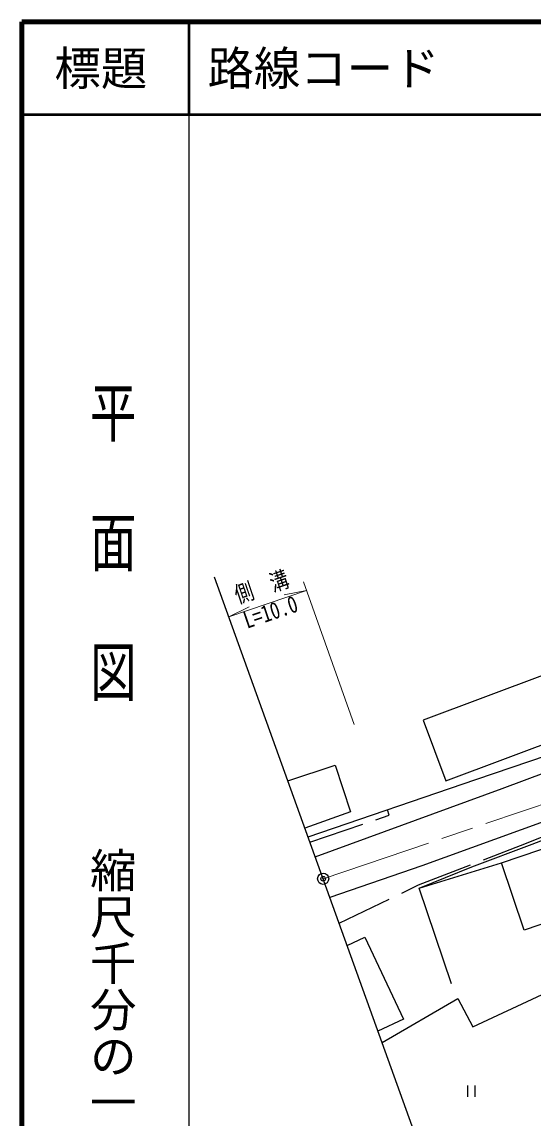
# Model space of a CAD drawing. Units: millimetres at full size, sheet at 1:1000; details may follow other scales. Extents: x 40000 to 680000, y 20000 to 380000.
# Drawn here: x 40000 to 95083, y 261784 to 380000 of the extents above; entities that cross this region are included whole.
import ezdxf
from ezdxf.enums import TextEntityAlignment as Align

# ---------------------------------------------------------------- set-up
doc = ezdxf.new("R2010")
doc.units = ezdxf.units.MM
doc.header["$LTSCALE"] = 1000
doc.header["$PDMODE"] = 32
doc.header["$PDSIZE"] = 500
doc.linetypes.add('CHAIN', pattern=[18.5, 12, -1.5, 3.5, -1.5])
doc.linetypes.add('DASHED', pattern=[7.5, 6, -1.5])
for name, color, linetype, lineweight in [('M-BGD', 7, 'Continuous', 25), ('M-BMK', 2, 'CHAIN', 13), ('M-BMK-OTRS', 5, 'Continuous', 25), ('M-BMK-ROW', 30, 'Continuous', 25), ('M-BMK-SRVR', 3, 'Continuous', 25), ('M-STR-HTXT', 7, 'Continuous', 13), ('M-TTL', 2, 'Continuous', 140), ('M-TTL-BAND', 7, 'Continuous', 25), ('M-TTL-LINE', 7, 'Continuous', 50)]:
    doc.layers.add(name, color=color, linetype=linetype, lineweight=lineweight)
doc.layers.add('M-OTRS', color=6, linetype='Continuous')
doc.layers.add('M-TTL-TXT', color=7, linetype='Continuous')
doc.styles.add('@ＭＳ ゴシック', font='')
doc.styles.add('ＭＳ ゴシック', font='')
doc.styles.get('@ＭＳ ゴシック').set_extended_font_data('@MS Gothic')
doc.styles.get('ＭＳ ゴシック').set_extended_font_data('MS Gothic')

msp = doc.modelspace()

# ---------------------------------------------------------------- linework, layer by layer
at = {"layer": 'M-BGD', "linetype": 'DASHED'}
msp.add_line((71044, 291532), (79590, 294456), dxfattribs=at)
at = {"layer": 'M-BGD'}
for p, q in [((79590, 294456), (79396, 295023)), ((88017, 265289), (88017, 264089)), ((88817, 265289), (88817, 264089))]:
    msp.add_line(p, q, dxfattribs=at)
at = {"layer": 'M-BGD', "linetype": 'DASHED'}
msp.add_lwpolyline([(74187, 282787), (82754, 286933), (94359, 291438), (102155, 294555), (108823, 296842), (116866, 299236), (127639, 302556), (137202, 305299), (146449, 307699), (154844, 309579), (161519, 310624), (165953, 311020), (174105, 311828), (182863, 312043), (186911, 312055), (193112, 311372), (200023, 310476), (208971, 308999), (215294, 307703), (219559, 306732)], dxfattribs=at)
at = {"layer": 'M-BGD'}
for points in [[(82822, 286567), (88500, 288864), (94988, 291328), (101590, 293890), (107241, 295780), (120408, 300064), (134249, 303971), (145008, 306793), (150204, 307963), (154293, 308808), (158042, 309488), (162242, 310167), (163992, 307405)], [(70841, 292097), (88927, 298284), (106153, 304141)], [(71612, 289953), (91752, 297322), (98975, 300024), (105805, 302313), (106153, 304141)], [(68666, 298149), (73748, 299843), (75419, 294828), (70495, 293059)], [(86285, 276267), (82822, 286567), (91667, 289304)], [(75044, 280403), (76967, 281302), (81106, 272454), (78362, 271171)], [(78807, 269932), (86993, 274689), (88609, 271613), (96055, 275126)]]:
    msp.add_lwpolyline(points, dxfattribs=at)
for points in [[(85692, 298143), (98845, 303076), (96391, 309618), (83239, 304684)], [(101973, 292800), (104301, 285936), (101786, 285083), (101914, 284705), (94124, 282062), (91667, 289304)]]:
    msp.add_lwpolyline(points, close=True, dxfattribs=at)
at = {"layer": 'M-BMK'}
msp.add_lwpolyline([(72460, 287591), (134790, 308746), (152027, 312705), (163998, 314349), (168215, 314623), (174694, 314936), (185356, 314936), (196169, 314251), (203203, 313514), (209911, 312429), (217610, 310870), (266708, 299375), (363972, 277476)], dxfattribs=at)
at = {"layer": 'M-BMK-OTRS'}
msp.add_line((91271, 235251), (60767, 320126), dxfattribs=at)
at = {"layer": 'M-BMK-ROW'}
msp.add_lwpolyline([(128153, 304704), (114171, 300018), (96272, 293752), (83083, 288975), (73185, 285574)], dxfattribs=at)
at = {"layer": 'M-BMK-SRVR'}
msp.add_circle((72460, 287591), 600, dxfattribs=at)
at = {"layer": 'M-OTRS'}
msp.add_point((72460, 287591), dxfattribs=at)
at = {"layer": 'M-STR-HTXT'}
for p, q in [((75797, 304243), (70338, 319607)), ((62312, 315827), (70673, 318665)), ((70673, 318665), (68261, 318207)), ((62312, 315827), (64505, 316932))]:
    msp.add_line(p, q, dxfattribs=at)
at = {"layer": 'M-TTL'}
for p, q in [((40000, 380000), (40000, 20000)), ((680000, 380000), (40000, 380000))]:
    msp.add_line(p, q, dxfattribs=at)
at = {"layer": 'M-TTL-BAND'}
msp.add_line((58000, 370000), (58000, 20000), dxfattribs=at)
at = {"layer": 'M-TTL-LINE'}
for p, q in [((58000, 380000), (58000, 370000)), ((40000, 370000), (680000, 370000))]:
    msp.add_line(p, q, dxfattribs=at)

# ---------------------------------------------------------------- texts
at = {"layer": 'M-STR-HTXT', "style": 'ＭＳ ゴシック', "width": 0.8}
msp.add_text('側\u3000溝', height=1833, rotation=18.748, dxfattribs=at).set_placement((66297, 317691), align=Align.BOTTOM_CENTER)
msp.add_text('L=10.0', height=1833, rotation=18.748, dxfattribs=at).set_placement((66492, 317246), align=Align.TOP_CENTER)
at = {"layer": 'M-TTL-BAND', "style": '@ＭＳ ゴシック', "width": 1.4}
msp.add_text('平  面  図', height=3666, rotation=270, dxfattribs=at).set_placement((49777, 306475), align=Align.MIDDLE_RIGHT)
at = {"layer": 'M-TTL-BAND', "style": '@ＭＳ ゴシック'}
msp.add_text('縮尺千分の一', height=3666, rotation=270, dxfattribs=at).set_placement((49777, 261030), align=Align.MIDDLE_RIGHT)
at = {"layer": 'M-TTL-TXT', "style": 'ＭＳ ゴシック'}
msp.add_text('標題', height=3666, dxfattribs=at).set_placement((48500, 375000), align=Align.MIDDLE_CENTER)
msp.add_text('路線コード', height=3666, dxfattribs=at).set_placement((60000, 375000), align=Align.MIDDLE_LEFT)

doc.saveas('drawing.dxf')
